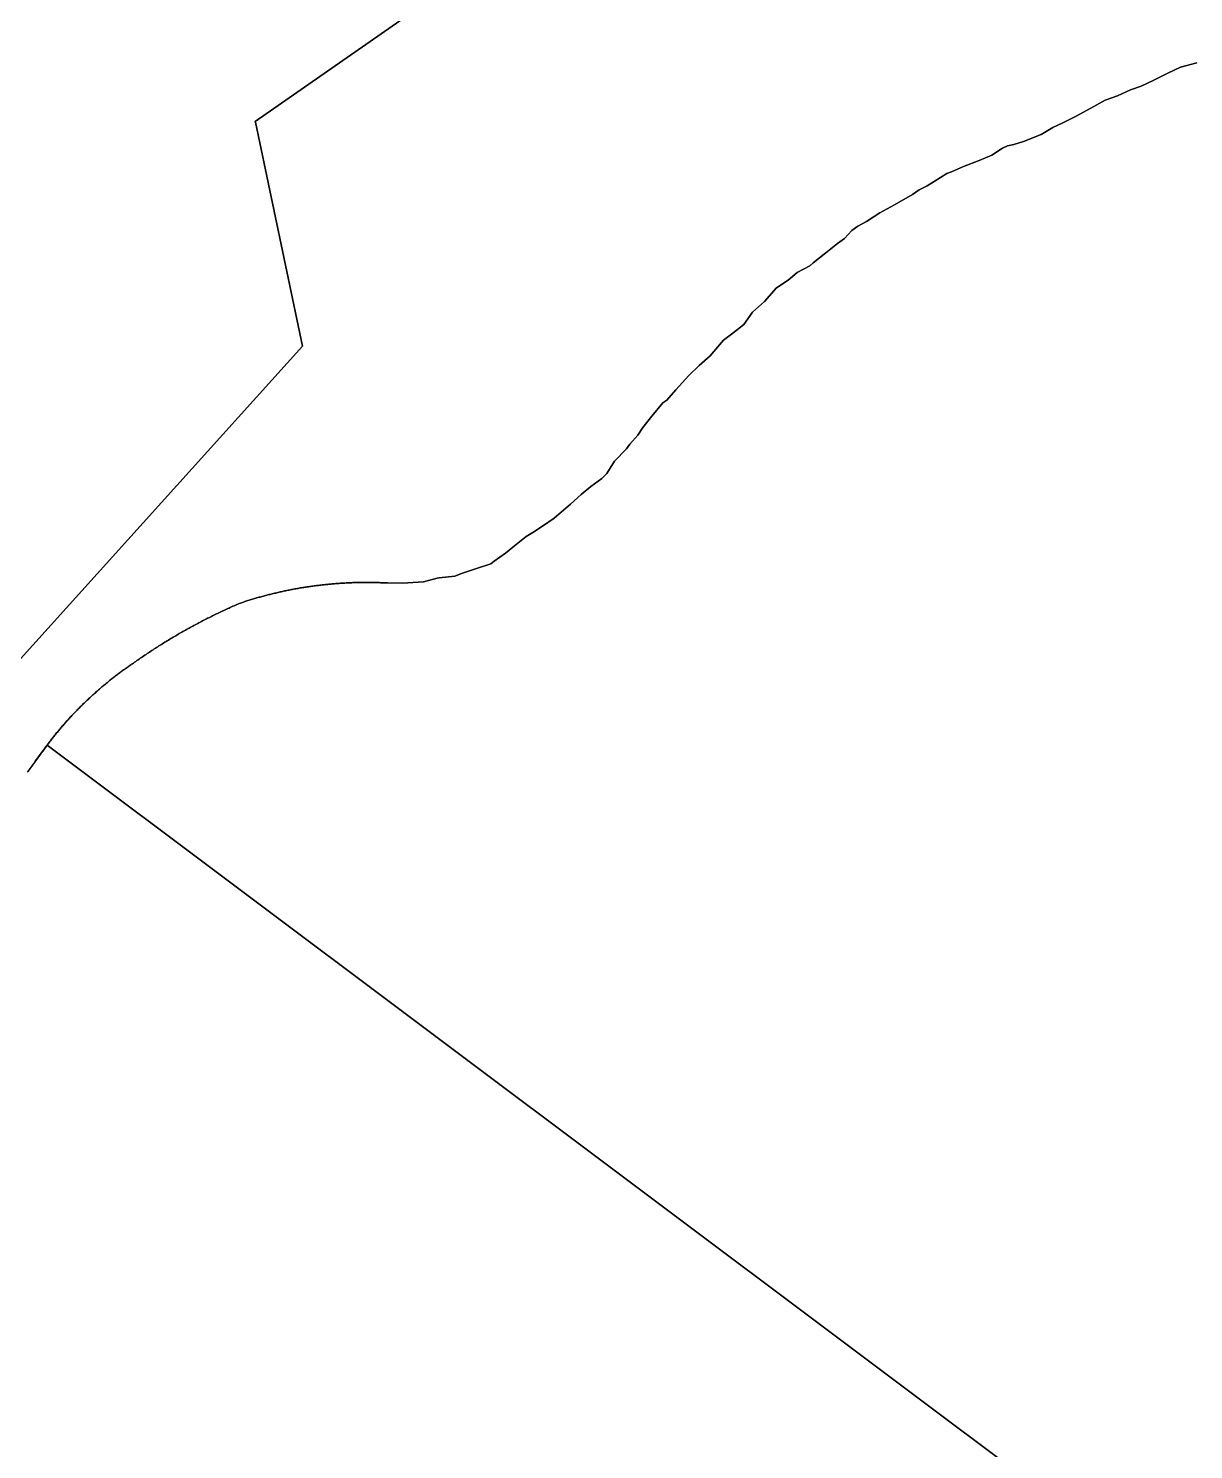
# Model space of a CAD drawing. Header units: inches. Extents: x 11258954 to 11313122, y 3645444 to 3695200.
# Drawn here: x 11288897 to 11289758, y 3664279 to 3665329 of the extents above; entities that cross this region are included whole.
import ezdxf

# ---------------------------------------------------------------- set-up
doc = ezdxf.new("R2010")
doc.units = ezdxf.units.IN
doc.header["$MEASUREMENT"] = 0
doc.layers.add('AnnexationHistory', color=183, linetype='Continuous')
doc.layers.add('ZipCode', color=108, linetype='Continuous')

msp = doc.modelspace()

# ---------------------------------------------------------------- linework, layer by layer
at = {"layer": 'AnnexationHistory'}
for points in [[(11289760.6, 3665303.9, 0), (11289748.6, 3665300.7, 0), (11289739.2, 3665296.3, 0), (11289728.9, 3665291.1, 0), (11289719.6, 3665286.65, 0), (11289711.6, 3665284, 0), (11289701.95, 3665279.55, 0), (11289692.85, 3665276.2, 0), (11289682.35, 3665270.3, 0), (11289671.1, 3665264.2, 0), (11289661.6, 3665259.4, 0), (11289654.3, 3665256.05, 0), (11289645.55, 3665250.85, 0), (11289632.5, 3665245.6, 0), (11289625.4, 3665243.55, 0), (11289620.7, 3665242.45, 0), (11289617.1, 3665240.9, 0), (11289609.2, 3665235.65, 0), (11289599.95, 3665231.65, 0), (11289588.35, 3665227.15, 0), (11289579.3, 3665223.35, 0), (11289575.95, 3665222.05, 0), (11289566.65, 3665216.1, 0), (11289561.4, 3665212.9, 0), (11289555.5, 3665209.95, 0), (11289550.7, 3665206.6, 0), (11289537.2, 3665198.95, 0), (11289526.5, 3665193.1, 0), (11289516.6, 3665186.55, 0), (11289510.3, 3665183.05, 0), (11289505.9, 3665179.9, 0), (11289500.35, 3665174.05, 0), (11289495.3, 3665170.35, 0), (11289486.45, 3665163.5, 0), (11289477.15, 3665156.05, 0), (11289474.65, 3665153.8, 0), (11289465.35, 3665148.8, 0), (11289458.85, 3665143.15, 0), (11289450.2, 3665137.65, 0), (11289441.35, 3665127.5, 0), (11289432.45, 3665119.5, 0), (11289425.95, 3665110.5, 0), (11289417.8, 3665103.95, 0), (11289411, 3665098.85, 0), (11289403.9, 3665090.6, 0), (11289401.1, 3665087.35, 0), (11289393, 3665080.2, 0), (11289385.3, 3665072.85, 0), (11289375.7, 3665062.2, 0), (11289369.1, 3665054.65, 0), (11289366.2, 3665052.6, 0), (11289357.95, 3665042.85, 0), (11289351.45, 3665034.4, 0), (11289347.65, 3665028.65, 0), (11289341.65, 3665022.15, 0), (11289339.4, 3665018.55, 0), (11289330.35, 3665009.5, 0), (11289324.65, 3665000.4, 0), (11289321.15, 3664996.7, 0), (11289313, 3664990.7, 0), (11289305.9, 3664984.95, 0), (11289297.85, 3664977.6, 0), (11289285.8, 3664967.45, 0), (11289277.3, 3664961.4, 0), (11289270.2, 3664956.65, 0), (11289265.2, 3664953.8, 0), (11289256.55, 3664947, 0), (11289249.85, 3664941.55, 0), (11289241.6, 3664935.7, 0), (11289239.1, 3664933.7, 0), (11289228.5, 3664930.1, 0), (11289218.2, 3664926.7, 0), (11289212.4, 3664924.5, 0), (11289201, 3664923.35, 0), (11289199.35, 3664923, 0), (11289189.35, 3664920.4, 0), (11289173.67, 3664919.26, 0), (11289162.64, 3664919.47, 0), (11289161.7925, 3664919.5135, 0), (11289160.945, 3664919.5545, 0), (11289160.097, 3664919.593, 0), (11289159.249, 3664919.629, 0), (11289158.401, 3664919.6625, 0), (11289157.553, 3664919.6935, 0), (11289156.705, 3664919.7225, 0), (11289155.8565, 3664919.7485, 0), (11289155.0085, 3664919.7725, 0), (11289154.16, 3664919.7935, 0), (11289153.3115, 3664919.8125, 0), (11289152.463, 3664919.829, 0), (11289151.6145, 3664919.843, 0), (11289150.766, 3664919.8545, 0), (11289149.9175, 3664919.863, 0), (11289149.069, 3664919.87, 0), (11289148.22, 3664919.874, 0), (11289147.3715, 3664919.8755, 0), (11289146.523, 3664919.8745, 0), (11289145.6745, 3664919.871, 0), (11289144.8255, 3664919.8655, 0), (11289143.977, 3664919.857, 0), (11289143.1285, 3664919.8465, 0), (11289142.28, 3664919.8335, 0), (11289141.4315, 3664919.8175, 0), (11289140.583, 3664919.7995, 0), (11289139.7345, 3664919.779, 0), (11289138.8865, 3664919.756, 0), (11289138.038, 3664919.7305, 0), (11289137.19, 3664919.7025, 0), (11289136.342, 3664919.672, 0), (11289135.494, 3664919.6395, 0), (11289134.646, 3664919.604, 0), (11289133.798, 3664919.566, 0), (11289132.9505, 3664919.526, 0), (11289132.103, 3664919.4835, 0), (11289131.2555, 3664919.438, 0), (11289130.408, 3664919.3905, 0), (11289129.561, 3664919.3405, 0), (11289128.714, 3664919.288, 0), (11289127.867, 3664919.233, 0), (11289127.0205, 3664919.1755, 0), (11289126.174, 3664919.1155, 0), (11289125.3275, 3664919.053, 0), (11289124.4815, 3664918.9885, 0), (11289123.6355, 3664918.921, 0), (11289122.7895, 3664918.8515, 0), (11289121.944, 3664918.779, 0), (11289121.0985, 3664918.7045, 0), (11289120.2535, 3664918.6275, 0), (11289119.4085, 3664918.548, 0), (11289118.564, 3664918.466, 0), (11289117.7195, 3664918.3815, 0), (11289116.8755, 3664918.2945, 0), (11289116.0315, 3664918.2055, 0), (11289115.188, 3664918.1135, 0), (11289114.3445, 3664918.0195, 0), (11289113.501, 3664917.9225, 0), (11289112.6585, 3664917.8235, 0), (11289111.816, 3664917.722, 0), (11289110.9735, 3664917.618, 0), (11289110.1315, 3664917.5115, 0), (11289109.29, 3664917.4025, 0), (11289108.449, 3664917.291, 0), (11289107.608, 3664917.1775, 0), (11289106.767, 3664917.061, 0), (11289105.927, 3664916.9425, 0), (11289105.087, 3664916.8215, 0), (11289104.2475, 3664916.698, 0), (11289103.408, 3664916.572, 0), (11289102.569, 3664916.4435, 0), (11289101.7305, 3664916.3125, 0), (11289100.8925, 3664916.1795, 0), (11289100.055, 3664916.0435, 0), (11289099.2175, 3664915.9055, 0), (11289098.3805, 3664915.765, 0), (11289097.544, 3664915.622, 0), (11289096.708, 3664915.4765, 0), (11289095.8725, 3664915.329, 0), (11289095.037, 3664915.1785, 0), (11289094.2025, 3664915.026, 0), (11289093.368, 3664914.8705, 0), (11289092.534, 3664914.713, 0), (11289091.7005, 3664914.5535, 0), (11289090.8675, 3664914.391, 0), (11289090.035, 3664914.226, 0), (11289089.203, 3664914.059, 0), (11289088.3715, 3664913.8895, 0), (11289087.5405, 3664913.7175, 0), (11289086.71, 3664913.543, 0), (11289085.88, 3664913.366, 0), (11289085.0505, 3664913.187, 0), (11289084.2215, 3664913.005, 0), (11289083.393, 3664912.821, 0), (11289082.5655, 3664912.6345, 0), (11289081.738, 3664912.446, 0), (11289080.911, 3664912.2545, 0), (11289080.085, 3664912.061, 0), (11289079.259, 3664911.865, 0), (11289078.434, 3664911.6665, 0), (11289077.6095, 3664911.4655, 0), (11289076.7855, 3664911.2625, 0), (11289075.962, 3664911.0565, 0), (11289075.1395, 3664910.8485, 0), (11289074.3175, 3664910.6385, 0), (11289073.496, 3664910.4255, 0), (11289072.675, 3664910.2105, 0), (11289071.8545, 3664909.993, 0), (11289071.035, 3664909.773, 0), (11289070.216, 3664909.5505, 0), (11289069.3975, 3664909.326, 0), (11289068.58, 3664909.099, 0), (11289067.763, 3664908.8695, 0), (11289066.9465, 3664908.6375, 0), (11289066.131, 3664908.4035, 0), (11289065.316, 3664908.167, 0), (11289064.5015, 3664907.928, 0), (11289063.688, 3664907.687, 0), (11289062.875, 3664907.443, 0), (11289062.0625, 3664907.197, 0), (11289061.251, 3664906.949, 0), (11289060.4405, 3664906.698, 0), (11289059.6305, 3664906.445, 0), (11289058.821, 3664906.19, 0), (11289058.0125, 3664905.932, 0), (11289057.2045, 3664905.672, 0), (11289056.3975, 3664905.4095, 0), (11289055.5915, 3664905.145, 0), (11289054.786, 3664904.878, 0), (11289053.981, 3664904.6085, 0), (11289053.177, 3664904.3365, 0), (11289052.2295, 3664903.9245, 0), (11289051.283, 3664903.51, 0), (11289050.3375, 3664903.093, 0), (11289049.3925, 3664902.674, 0), (11289048.449, 3664902.253, 0), (11289047.5065, 3664901.8295, 0), (11289046.5645, 3664901.4035, 0), (11289045.624, 3664900.9755, 0), (11289044.6845, 3664900.5455, 0), (11289043.746, 3664900.1125, 0), (11289042.8085, 3664899.678, 0), (11289041.872, 3664899.241, 0), (11289040.9365, 3664898.8015, 0), (11289040.0025, 3664898.36, 0), (11289039.069, 3664897.9165, 0), (11289038.137, 3664897.4705, 0), (11289037.2055, 3664897.0225, 0), (11289036.2755, 3664896.572, 0), (11289035.3465, 3664896.1195, 0), (11289034.4185, 3664895.6645, 0), (11289033.492, 3664895.2075, 0), (11289032.566, 3664894.748, 0), (11289031.6415, 3664894.2865, 0), (11289030.718, 3664893.823, 0), (11289029.7955, 3664893.357, 0), (11289028.8745, 3664892.889, 0), (11289027.954, 3664892.4185, 0), (11289027.035, 3664891.946, 0), (11289026.1175, 3664891.471, 0), (11289025.2005, 3664890.9945, 0), (11289024.285, 3664890.515, 0), (11289023.3705, 3664890.034, 0), (11289022.457, 3664889.5505, 0), (11289021.545, 3664889.0645, 0), (11289020.634, 3664888.577, 0), (11289019.724, 3664888.087, 0), (11289018.8155, 3664887.5945, 0), (11289017.908, 3664887.1, 0), (11289017.0015, 3664886.6035, 0), (11289016.0965, 3664886.105, 0), (11289015.1925, 3664885.604, 0), (11289014.29, 3664885.101, 0), (11289013.3885, 3664884.596, 0), (11289012.488, 3664884.0885, 0), (11289011.589, 3664883.579, 0), (11289010.6915, 3664883.067, 0), (11289009.7945, 3664882.5535, 0), (11289008.8995, 3664882.0375, 0), (11289008.005, 3664881.5195, 0), (11289007.1125, 3664880.999, 0), (11289006.2205, 3664880.477, 0), (11289005.33, 3664879.9525, 0), (11289004.441, 3664879.4255, 0), (11289003.553, 3664878.897, 0), (11289002.6665, 3664878.366, 0), (11289001.7815, 3664877.833, 0), (11289000.897, 3664877.298, 0), (11289000.0145, 3664876.7605, 0), (11288999.133, 3664876.2215, 0), (11288998.2525, 3664875.68, 0), (11288997.374, 3664875.1365, 0), (11288996.496, 3664874.5905, 0), (11288995.62, 3664874.043, 0), (11288994.745, 3664873.493, 0), (11288993.8715, 3664872.941, 0), (11288992.999, 3664872.387, 0), (11288992.128, 3664871.831, 0), (11288991.2585, 3664871.273, 0), (11288990.39, 3664870.7125, 0), (11288989.523, 3664870.1505, 0), (11288988.6575, 3664869.586, 0), (11288987.793, 3664869.0195, 0), (11288986.93, 3664868.451, 0), (11288986.0685, 3664867.88, 0), (11288985.2085, 3664867.3075, 0), (11288984.3495, 3664866.733, 0), (11288983.492, 3664866.156, 0), (11288982.636, 3664865.577, 0), (11288981.781, 3664864.996, 0), (11288980.928, 3664864.4135, 0), (11288980.076, 3664863.8285, 0), (11288979.2255, 3664863.2415, 0), (11288978.3765, 3664862.6525, 0), (11288977.529, 3664862.061, 0), (11288976.6825, 3664861.468, 0), (11288975.8375, 3664860.873, 0), (11288974.9945, 3664860.276, 0), (11288974.3235, 3664859.8215, 0), (11288973.6535, 3664859.3645, 0), (11288972.9855, 3664858.906, 0), (11288972.3185, 3664858.445, 0), (11288971.6535, 3664857.9825, 0), (11288970.9895, 3664857.5175, 0), (11288970.327, 3664857.0505, 0), (11288969.6655, 3664856.582, 0), (11288969.006, 3664856.111, 0), (11288968.3475, 3664855.638, 0), (11288967.691, 3664855.1635, 0), (11288967.0355, 3664854.6865, 0), (11288966.3815, 3664854.2075, 0), (11288965.729, 3664853.727, 0), (11288965.078, 3664853.244, 0), (11288964.4285, 3664852.7595, 0), (11288963.7805, 3664852.2725, 0), (11288963.134, 3664851.784, 0), (11288962.489, 3664851.293, 0), (11288961.845, 3664850.8005, 0), (11288961.203, 3664850.306, 0), (11288960.5625, 3664849.8095, 0), (11288959.9235, 3664849.311, 0), (11288959.286, 3664848.8105, 0), (11288958.65, 3664848.308, 0), (11288958.0155, 3664847.8035, 0), (11288957.3825, 3664847.2975, 0), (11288956.751, 3664846.789, 0), (11288956.121, 3664846.279, 0), (11288955.493, 3664845.767, 0), (11288954.866, 3664845.253, 0), (11288954.241, 3664844.7375, 0), (11288953.6175, 3664844.2195, 0), (11288952.9955, 3664843.7, 0), (11288952.375, 3664843.1785, 0), (11288951.756, 3664842.655, 0), (11288951.139, 3664842.13, 0), (11288950.523, 3664841.6025, 0), (11288949.909, 3664841.0735, 0), (11288949.2965, 3664840.543, 0), (11288948.686, 3664840.01, 0), (11288948.0765, 3664839.4755, 0), (11288947.469, 3664838.939, 0), (11288946.863, 3664838.4005, 0), (11288946.259, 3664837.8605, 0), (11288945.6565, 3664837.3185, 0), (11288945.0555, 3664836.775, 0), (11288944.456, 3664836.229, 0), (11288943.8585, 3664835.6815, 0), (11288943.2625, 3664835.1325, 0), (11288942.668, 3664834.5815, 0), (11288942.0755, 3664834.0285, 0), (11288941.4845, 3664833.474, 0), (11288940.895, 3664832.9175, 0), (11288940.3075, 3664832.359, 0), (11288939.7215, 3664831.799, 0), (11288939.1375, 3664831.237, 0), (11288938.555, 3664830.6735, 0), (11288937.9745, 3664830.108, 0), (11288937.3955, 3664829.541, 0), (11288936.818, 3664828.972, 0), (11288936.2425, 3664828.4015, 0), (11288935.6685, 3664827.829, 0), (11288935.0965, 3664827.255, 0), (11288934.5265, 3664826.679, 0), (11288933.9575, 3664826.1015, 0), (11288933.391, 3664825.522, 0), (11288932.826, 3664824.941, 0), (11288932.2625, 3664824.358, 0), (11288931.701, 3664823.7735, 0), (11288931.1415, 3664823.1875, 0), (11288930.5835, 3664822.5995, 0), (11288930.0275, 3664822.01, 0), (11288929.473, 3664821.4185, 0), (11288928.9205, 3664820.8255, 0), (11288928.37, 3664820.231, 0), (11288927.821, 3664819.6345, 0), (11288927.274, 3664819.0365, 0), (11288926.7285, 3664818.437, 0), (11288926.185, 3664817.8355, 0), (11288925.6435, 3664817.2325, 0), (11288925.1035, 3664816.628, 0), (11288924.566, 3664816.022, 0), (11288924.0295, 3664815.414, 0), (11288923.4955, 3664814.8045, 0), (11288922.963, 3664814.1935, 0), (11288922.4325, 3664813.5805, 0), (11288921.904, 3664812.966, 0), (11288921.377, 3664812.3505, 0), (11288920.852, 3664811.7325, 0), (11288920.329, 3664811.1135, 0), (11288919.808, 3664810.493, 0), (11288919.289, 3664809.8705, 0), (11288918.7715, 3664809.2465, 0), (11288918.256, 3664808.621, 0), (11288917.7425, 3664807.994, 0), (11288917.231, 3664807.3655, 0), (11288916.721, 3664806.735, 0), (11288916.2135, 3664806.1035, 0), (11288915.7075, 3664805.4705, 0), (11288915.2035, 3664804.8355, 0), (11288914.7015, 3664804.199, 0), (11288914.2015, 3664803.5615, 0), (11288913.7035, 3664802.922, 0), (11288913.207, 3664802.281, 0), (11288912.713, 3664801.6385, 0), (11288911.721, 3664800.302, 0), (11288910.7305, 3664798.9635, 0), (11288909.7425, 3664797.624, 0), (11288908.7565, 3664796.2825, 0), (11288907.772, 3664794.94, 0), (11288906.79, 3664793.5955, 0), (11288905.8095, 3664792.25, 0), (11288904.8315, 3664790.903, 0), (11288903.8555, 3664789.5545, 0), (11288902.881, 3664788.2045, 0), (11288901.909, 3664786.853, 0), (11288900.9385, 3664785.5005, 0), (11288899.9705, 3664784.146, 0), (11288899.004, 3664782.7905, 0), (11288898.04, 3664781.4335, 0), (11288897.078, 3664780.075, 0)], [(11289829.9795, 3664110.9175, 0), (11289189.665, 3664590.8955, 0), (11288911.216, 3664799.62, 0), (11288911.964, 3664800.63, 0), (11288912.713, 3664801.6385, 0), (11288913.207, 3664802.281, 0), (11288913.7035, 3664802.922, 0), (11288914.2015, 3664803.5615, 0), (11288914.7015, 3664804.199, 0), (11288915.2035, 3664804.8355, 0), (11288915.7075, 3664805.4705, 0), (11288916.2135, 3664806.1035, 0), (11288916.721, 3664806.735, 0), (11288917.231, 3664807.3655, 0), (11288917.7425, 3664807.994, 0), (11288918.256, 3664808.621, 0), (11288918.7715, 3664809.2465, 0), (11288919.289, 3664809.8705, 0), (11288919.808, 3664810.493, 0), (11288920.329, 3664811.1135, 0), (11288920.852, 3664811.7325, 0), (11288921.377, 3664812.3505, 0), (11288921.904, 3664812.966, 0), (11288922.4325, 3664813.5805, 0), (11288922.963, 3664814.1935, 0), (11288923.4955, 3664814.8045, 0), (11288924.0295, 3664815.414, 0), (11288924.566, 3664816.022, 0), (11288925.1035, 3664816.628, 0), (11288925.6435, 3664817.2325, 0), (11288926.185, 3664817.8355, 0), (11288926.7285, 3664818.437, 0), (11288927.274, 3664819.0365, 0), (11288927.821, 3664819.6345, 0), (11288928.37, 3664820.231, 0), (11288928.9205, 3664820.8255, 0), (11288929.473, 3664821.4185, 0), (11288930.0275, 3664822.01, 0), (11288930.5835, 3664822.5995, 0), (11288931.1415, 3664823.1875, 0), (11288931.701, 3664823.7735, 0), (11288932.2625, 3664824.358, 0), (11288932.826, 3664824.941, 0), (11288933.391, 3664825.522, 0), (11288933.9575, 3664826.1015, 0), (11288934.5265, 3664826.679, 0), (11288935.0965, 3664827.255, 0), (11288935.6685, 3664827.829, 0), (11288936.2425, 3664828.4015, 0), (11288936.818, 3664828.972, 0), (11288937.3955, 3664829.541, 0), (11288937.9745, 3664830.108, 0), (11288938.555, 3664830.6735, 0), (11288939.1375, 3664831.237, 0), (11288939.7215, 3664831.799, 0), (11288940.3075, 3664832.359, 0), (11288940.895, 3664832.9175, 0), (11288941.4845, 3664833.474, 0), (11288942.0755, 3664834.0285, 0), (11288942.668, 3664834.5815, 0), (11288943.2625, 3664835.1325, 0), (11288943.8585, 3664835.6815, 0), (11288944.456, 3664836.229, 0), (11288945.0555, 3664836.775, 0), (11288945.6565, 3664837.3185, 0), (11288946.259, 3664837.8605, 0), (11288946.863, 3664838.4005, 0), (11288947.469, 3664838.939, 0), (11288948.0765, 3664839.4755, 0), (11288948.686, 3664840.01, 0), (11288949.2965, 3664840.543, 0), (11288949.909, 3664841.0735, 0), (11288950.523, 3664841.6025, 0), (11288951.139, 3664842.13, 0), (11288951.756, 3664842.655, 0), (11288952.375, 3664843.1785, 0), (11288952.9955, 3664843.7, 0), (11288953.6175, 3664844.2195, 0), (11288954.241, 3664844.7375, 0), (11288954.866, 3664845.253, 0), (11288955.493, 3664845.767, 0), (11288956.121, 3664846.279, 0), (11288956.751, 3664846.789, 0), (11288957.3825, 3664847.2975, 0), (11288958.0155, 3664847.8035, 0), (11288958.65, 3664848.308, 0), (11288959.286, 3664848.8105, 0), (11288959.9235, 3664849.311, 0), (11288960.5625, 3664849.8095, 0), (11288961.203, 3664850.306, 0), (11288961.845, 3664850.8005, 0), (11288962.489, 3664851.293, 0), (11288963.134, 3664851.784, 0), (11288963.7805, 3664852.2725, 0), (11288964.4285, 3664852.7595, 0), (11288965.078, 3664853.244, 0), (11288965.729, 3664853.727, 0), (11288966.3815, 3664854.2075, 0), (11288967.0355, 3664854.6865, 0), (11288967.691, 3664855.1635, 0), (11288968.3475, 3664855.638, 0), (11288969.006, 3664856.111, 0), (11288969.6655, 3664856.582, 0), (11288970.327, 3664857.0505, 0), (11288970.9895, 3664857.5175, 0), (11288971.6535, 3664857.9825, 0), (11288972.3185, 3664858.445, 0), (11288972.9855, 3664858.906, 0), (11288973.6535, 3664859.3645, 0), (11288974.3235, 3664859.8215, 0), (11288974.9945, 3664860.276, 0), (11288975.8375, 3664860.873, 0), (11288976.6825, 3664861.468, 0), (11288977.529, 3664862.061, 0), (11288978.3765, 3664862.6525, 0), (11288979.2255, 3664863.2415, 0), (11288980.076, 3664863.8285, 0), (11288980.928, 3664864.4135, 0), (11288981.781, 3664864.996, 0), (11288982.636, 3664865.577, 0), (11288983.492, 3664866.156, 0), (11288984.3495, 3664866.733, 0), (11288985.2085, 3664867.3075, 0), (11288986.0685, 3664867.88, 0), (11288986.93, 3664868.451, 0), (11288987.793, 3664869.0195, 0), (11288988.6575, 3664869.586, 0), (11288989.523, 3664870.1505, 0), (11288990.39, 3664870.7125, 0), (11288991.2585, 3664871.273, 0), (11288992.128, 3664871.831, 0), (11288992.999, 3664872.387, 0), (11288993.8715, 3664872.941, 0), (11288994.745, 3664873.493, 0), (11288995.62, 3664874.043, 0), (11288996.496, 3664874.5905, 0), (11288997.374, 3664875.1365, 0), (11288998.2525, 3664875.68, 0), (11288999.133, 3664876.2215, 0), (11289000.0145, 3664876.7605, 0), (11289000.897, 3664877.298, 0), (11289001.7815, 3664877.833, 0), (11289002.6665, 3664878.366, 0), (11289003.553, 3664878.897, 0), (11289004.441, 3664879.4255, 0), (11289005.33, 3664879.9525, 0), (11289006.2205, 3664880.477, 0), (11289007.1125, 3664880.999, 0), (11289008.005, 3664881.5195, 0), (11289008.8995, 3664882.0375, 0), (11289009.7945, 3664882.5535, 0), (11289010.6915, 3664883.067, 0), (11289011.589, 3664883.579, 0), (11289012.488, 3664884.0885, 0), (11289013.3885, 3664884.596, 0), (11289014.29, 3664885.101, 0), (11289015.1925, 3664885.604, 0), (11289016.0965, 3664886.105, 0), (11289017.0015, 3664886.6035, 0), (11289017.908, 3664887.1, 0), (11289018.8155, 3664887.5945, 0), (11289019.724, 3664888.087, 0), (11289020.634, 3664888.577, 0), (11289021.545, 3664889.0645, 0), (11289022.457, 3664889.5505, 0), (11289023.3705, 3664890.034, 0), (11289024.285, 3664890.515, 0), (11289025.2005, 3664890.9945, 0), (11289026.1175, 3664891.471, 0), (11289027.035, 3664891.946, 0), (11289027.954, 3664892.4185, 0), (11289028.8745, 3664892.889, 0), (11289029.7955, 3664893.357, 0), (11289030.718, 3664893.823, 0), (11289031.6415, 3664894.2865, 0), (11289032.566, 3664894.748, 0), (11289033.492, 3664895.2075, 0), (11289034.4185, 3664895.6645, 0), (11289035.3465, 3664896.1195, 0), (11289036.2755, 3664896.572, 0), (11289037.2055, 3664897.0225, 0), (11289038.137, 3664897.4705, 0), (11289039.069, 3664897.9165, 0), (11289040.0025, 3664898.36, 0), (11289040.9365, 3664898.8015, 0), (11289041.872, 3664899.241, 0), (11289042.8085, 3664899.678, 0), (11289043.746, 3664900.1125, 0), (11289044.6845, 3664900.5455, 0), (11289045.624, 3664900.9755, 0), (11289046.5645, 3664901.4035, 0), (11289047.5065, 3664901.8295, 0), (11289048.449, 3664902.253, 0), (11289049.3925, 3664902.674, 0), (11289050.3375, 3664903.093, 0), (11289051.283, 3664903.51, 0), (11289052.2295, 3664903.9245, 0), (11289053.177, 3664904.3365, 0), (11289053.981, 3664904.6085, 0), (11289054.786, 3664904.878, 0), (11289055.5915, 3664905.145, 0), (11289056.3975, 3664905.4095, 0), (11289057.2045, 3664905.672, 0), (11289058.0125, 3664905.932, 0), (11289058.821, 3664906.19, 0), (11289059.6305, 3664906.445, 0), (11289060.4405, 3664906.698, 0), (11289061.251, 3664906.949, 0), (11289062.0625, 3664907.197, 0), (11289062.875, 3664907.443, 0), (11289063.688, 3664907.687, 0), (11289064.5015, 3664907.928, 0), (11289065.316, 3664908.167, 0), (11289066.131, 3664908.4035, 0), (11289066.9465, 3664908.6375, 0), (11289067.763, 3664908.8695, 0), (11289068.58, 3664909.099, 0), (11289069.3975, 3664909.326, 0), (11289070.216, 3664909.5505, 0), (11289071.035, 3664909.773, 0), (11289071.8545, 3664909.993, 0), (11289072.675, 3664910.2105, 0), (11289073.496, 3664910.4255, 0), (11289074.3175, 3664910.6385, 0), (11289075.1395, 3664910.8485, 0), (11289075.962, 3664911.0565, 0), (11289076.7855, 3664911.2625, 0), (11289077.6095, 3664911.4655, 0), (11289078.434, 3664911.6665, 0), (11289079.259, 3664911.865, 0), (11289080.085, 3664912.061, 0), (11289080.911, 3664912.2545, 0), (11289081.738, 3664912.446, 0), (11289082.5655, 3664912.6345, 0), (11289083.393, 3664912.821, 0), (11289084.2215, 3664913.005, 0), (11289085.0505, 3664913.187, 0), (11289085.88, 3664913.366, 0), (11289086.71, 3664913.543, 0), (11289087.5405, 3664913.7175, 0), (11289088.3715, 3664913.8895, 0), (11289089.203, 3664914.059, 0), (11289090.035, 3664914.226, 0), (11289090.8675, 3664914.391, 0), (11289091.7005, 3664914.5535, 0), (11289092.534, 3664914.713, 0), (11289093.368, 3664914.8705, 0), (11289094.2025, 3664915.026, 0), (11289095.037, 3664915.1785, 0), (11289095.8725, 3664915.329, 0), (11289096.708, 3664915.4765, 0), (11289097.544, 3664915.622, 0), (11289098.3805, 3664915.765, 0), (11289099.2175, 3664915.9055, 0), (11289100.055, 3664916.0435, 0), (11289100.8925, 3664916.1795, 0), (11289101.7305, 3664916.3125, 0), (11289102.569, 3664916.4435, 0), (11289103.408, 3664916.572, 0), (11289104.2475, 3664916.698, 0), (11289105.087, 3664916.8215, 0), (11289105.927, 3664916.9425, 0), (11289106.767, 3664917.061, 0), (11289107.608, 3664917.1775, 0), (11289108.449, 3664917.291, 0), (11289109.29, 3664917.4025, 0), (11289110.1315, 3664917.5115, 0), (11289110.9735, 3664917.618, 0), (11289111.816, 3664917.722, 0), (11289112.6585, 3664917.8235, 0), (11289113.501, 3664917.9225, 0), (11289114.3445, 3664918.0195, 0), (11289115.188, 3664918.1135, 0), (11289116.0315, 3664918.2055, 0), (11289116.8755, 3664918.2945, 0), (11289117.7195, 3664918.3815, 0), (11289118.564, 3664918.466, 0), (11289119.4085, 3664918.548, 0), (11289120.2535, 3664918.6275, 0), (11289121.0985, 3664918.7045, 0), (11289121.944, 3664918.779, 0), (11289122.7895, 3664918.8515, 0), (11289123.6355, 3664918.921, 0), (11289124.4815, 3664918.9885, 0), (11289125.3275, 3664919.053, 0), (11289126.174, 3664919.1155, 0), (11289127.0205, 3664919.1755, 0), (11289127.867, 3664919.233, 0), (11289128.714, 3664919.288, 0), (11289129.561, 3664919.3405, 0), (11289130.408, 3664919.3905, 0), (11289131.2555, 3664919.438, 0), (11289132.103, 3664919.4835, 0), (11289132.9505, 3664919.526, 0), (11289133.798, 3664919.566, 0), (11289134.646, 3664919.604, 0), (11289135.494, 3664919.6395, 0), (11289136.342, 3664919.672, 0), (11289137.19, 3664919.7025, 0), (11289138.038, 3664919.7305, 0), (11289138.8865, 3664919.756, 0), (11289139.7345, 3664919.779, 0), (11289140.583, 3664919.7995, 0), (11289141.4315, 3664919.8175, 0), (11289142.28, 3664919.8335, 0), (11289143.1285, 3664919.8465, 0), (11289143.977, 3664919.857, 0), (11289144.8255, 3664919.8655, 0), (11289145.6745, 3664919.871, 0), (11289146.523, 3664919.8745, 0), (11289147.3715, 3664919.8755, 0), (11289148.22, 3664919.874, 0), (11289149.069, 3664919.87, 0), (11289149.9175, 3664919.863, 0), (11289150.766, 3664919.8545, 0), (11289151.6145, 3664919.843, 0), (11289152.463, 3664919.829, 0), (11289153.3115, 3664919.8125, 0), (11289154.16, 3664919.7935, 0), (11289155.0085, 3664919.7725, 0), (11289155.8565, 3664919.7485, 0), (11289156.705, 3664919.7225, 0), (11289157.553, 3664919.6935, 0), (11289158.401, 3664919.6625, 0), (11289159.249, 3664919.629, 0), (11289160.097, 3664919.593, 0), (11289160.945, 3664919.5545, 0), (11289161.7925, 3664919.5135, 0), (11289162.64, 3664919.47, 0), (11289173.67, 3664919.26, 0), (11289189.35, 3664920.4, 0), (11289199.35, 3664923, 0), (11289201, 3664923.35, 0), (11289212.4, 3664924.5, 0), (11289218.2, 3664926.7, 0), (11289228.5, 3664930.1, 0), (11289239.1, 3664933.7, 0), (11289241.6, 3664935.7, 0), (11289249.85, 3664941.55, 0), (11289256.55, 3664947, 0), (11289265.2, 3664953.8, 0), (11289270.2, 3664956.65, 0), (11289277.3, 3664961.4, 0), (11289285.8, 3664967.45, 0), (11289297.85, 3664977.6, 0), (11289305.9, 3664984.95, 0), (11289313, 3664990.7, 0), (11289321.15, 3664996.7, 0), (11289324.65, 3665000.4, 0), (11289330.35, 3665009.5, 0), (11289339.4, 3665018.55, 0), (11289341.65, 3665022.15, 0), (11289347.65, 3665028.65, 0), (11289351.45, 3665034.4, 0), (11289357.95, 3665042.85, 0), (11289366.2, 3665052.6, 0), (11289369.1, 3665054.65, 0), (11289375.7, 3665062.2, 0), (11289385.3, 3665072.85, 0), (11289393, 3665080.2, 0), (11289401.1, 3665087.35, 0), (11289403.9, 3665090.6, 0), (11289411, 3665098.85, 0), (11289417.8, 3665103.95, 0), (11289425.95, 3665110.5, 0), (11289432.45, 3665119.5, 0), (11289441.35, 3665127.5, 0), (11289450.2, 3665137.65, 0), (11289458.85, 3665143.15, 0), (11289465.35, 3665148.8, 0), (11289474.65, 3665153.8, 0), (11289477.15, 3665156.05, 0), (11289486.45, 3665163.5, 0), (11289495.3, 3665170.35, 0), (11289500.35, 3665174.05, 0), (11289505.9, 3665179.9, 0), (11289510.3, 3665183.05, 0), (11289516.6, 3665186.55, 0), (11289526.5, 3665193.1, 0), (11289537.2, 3665198.95, 0), (11289550.7, 3665206.6, 0), (11289555.5, 3665209.95, 0), (11289561.4, 3665212.9, 0), (11289566.65, 3665216.1, 0), (11289575.95, 3665222.05, 0), (11289579.3, 3665223.35, 0), (11289588.35, 3665227.15, 0), (11289599.95, 3665231.65, 0), (11289609.2, 3665235.65, 0), (11289617.1, 3665240.9, 0), (11289620.7, 3665242.45, 0), (11289625.4, 3665243.55, 0), (11289632.5, 3665245.6, 0), (11289645.55, 3665250.85, 0), (11289654.3, 3665256.05, 0), (11289661.6, 3665259.4, 0), (11289671.1, 3665264.2, 0), (11289682.35, 3665270.3, 0), (11289692.85, 3665276.2, 0), (11289701.95, 3665279.55, 0), (11289711.6, 3665284, 0), (11289719.6, 3665286.65, 0), (11289728.9, 3665291.1, 0), (11289739.2, 3665296.3, 0), (11289748.6, 3665300.7, 0), (11289760.6, 3665303.9, 0)], [(11288896.798, 3664779.679, 0), (11288897.7455, 3664781.018, 0), (11288898.695, 3664782.356, 0), (11288899.6465, 3664783.6925, 0), (11288900.6, 3664785.0275, 0), (11288901.5555, 3664786.361, 0), (11288902.513, 3664787.693, 0), (11288903.472, 3664789.024, 0), (11288904.4335, 3664790.3535, 0), (11288905.3965, 3664791.6815, 0), (11288906.3615, 3664793.008, 0), (11288907.3285, 3664794.3335, 0), (11288908.2975, 3664795.657, 0), (11288909.2685, 3664796.9795, 0), (11288910.2415, 3664798.3005, 0), (11288911.216, 3664799.62, 0), (11289189.665, 3664590.8955, 0), (11289829.9795, 3664110.9175, 0)]]:
    msp.add_polyline3d(points, dxfattribs=at)
at = {"layer": 'ZipCode'}
for points in [[(11289350, 3665459, 0), (11289065, 3665260.5, 0), (11289065.0285, 3665260.3655, 0), (11289065.039, 3665260.3155, 0), (11289065.092, 3665260.064, 0), (11289099.95, 3665094.542, 0), (11288644.4265, 3664589.6445, 0), (11288527.9915, 3664488.53, 0), (11288331.8905, 3664295.493, 0)], [(11288331.8905, 3664295.493, 0), (11288527.9915, 3664488.53, 0), (11288644.4265, 3664589.6445, 0), (11289099.95, 3665094.542, 0), (11289065.092, 3665260.064, 0), (11289065.039, 3665260.3155, 0), (11289065.0285, 3665260.3655, 0), (11289065, 3665260.5, 0), (11289350, 3665459, 0)]]:
    msp.add_polyline3d(points, dxfattribs=at)

doc.saveas('drawing.dxf')
